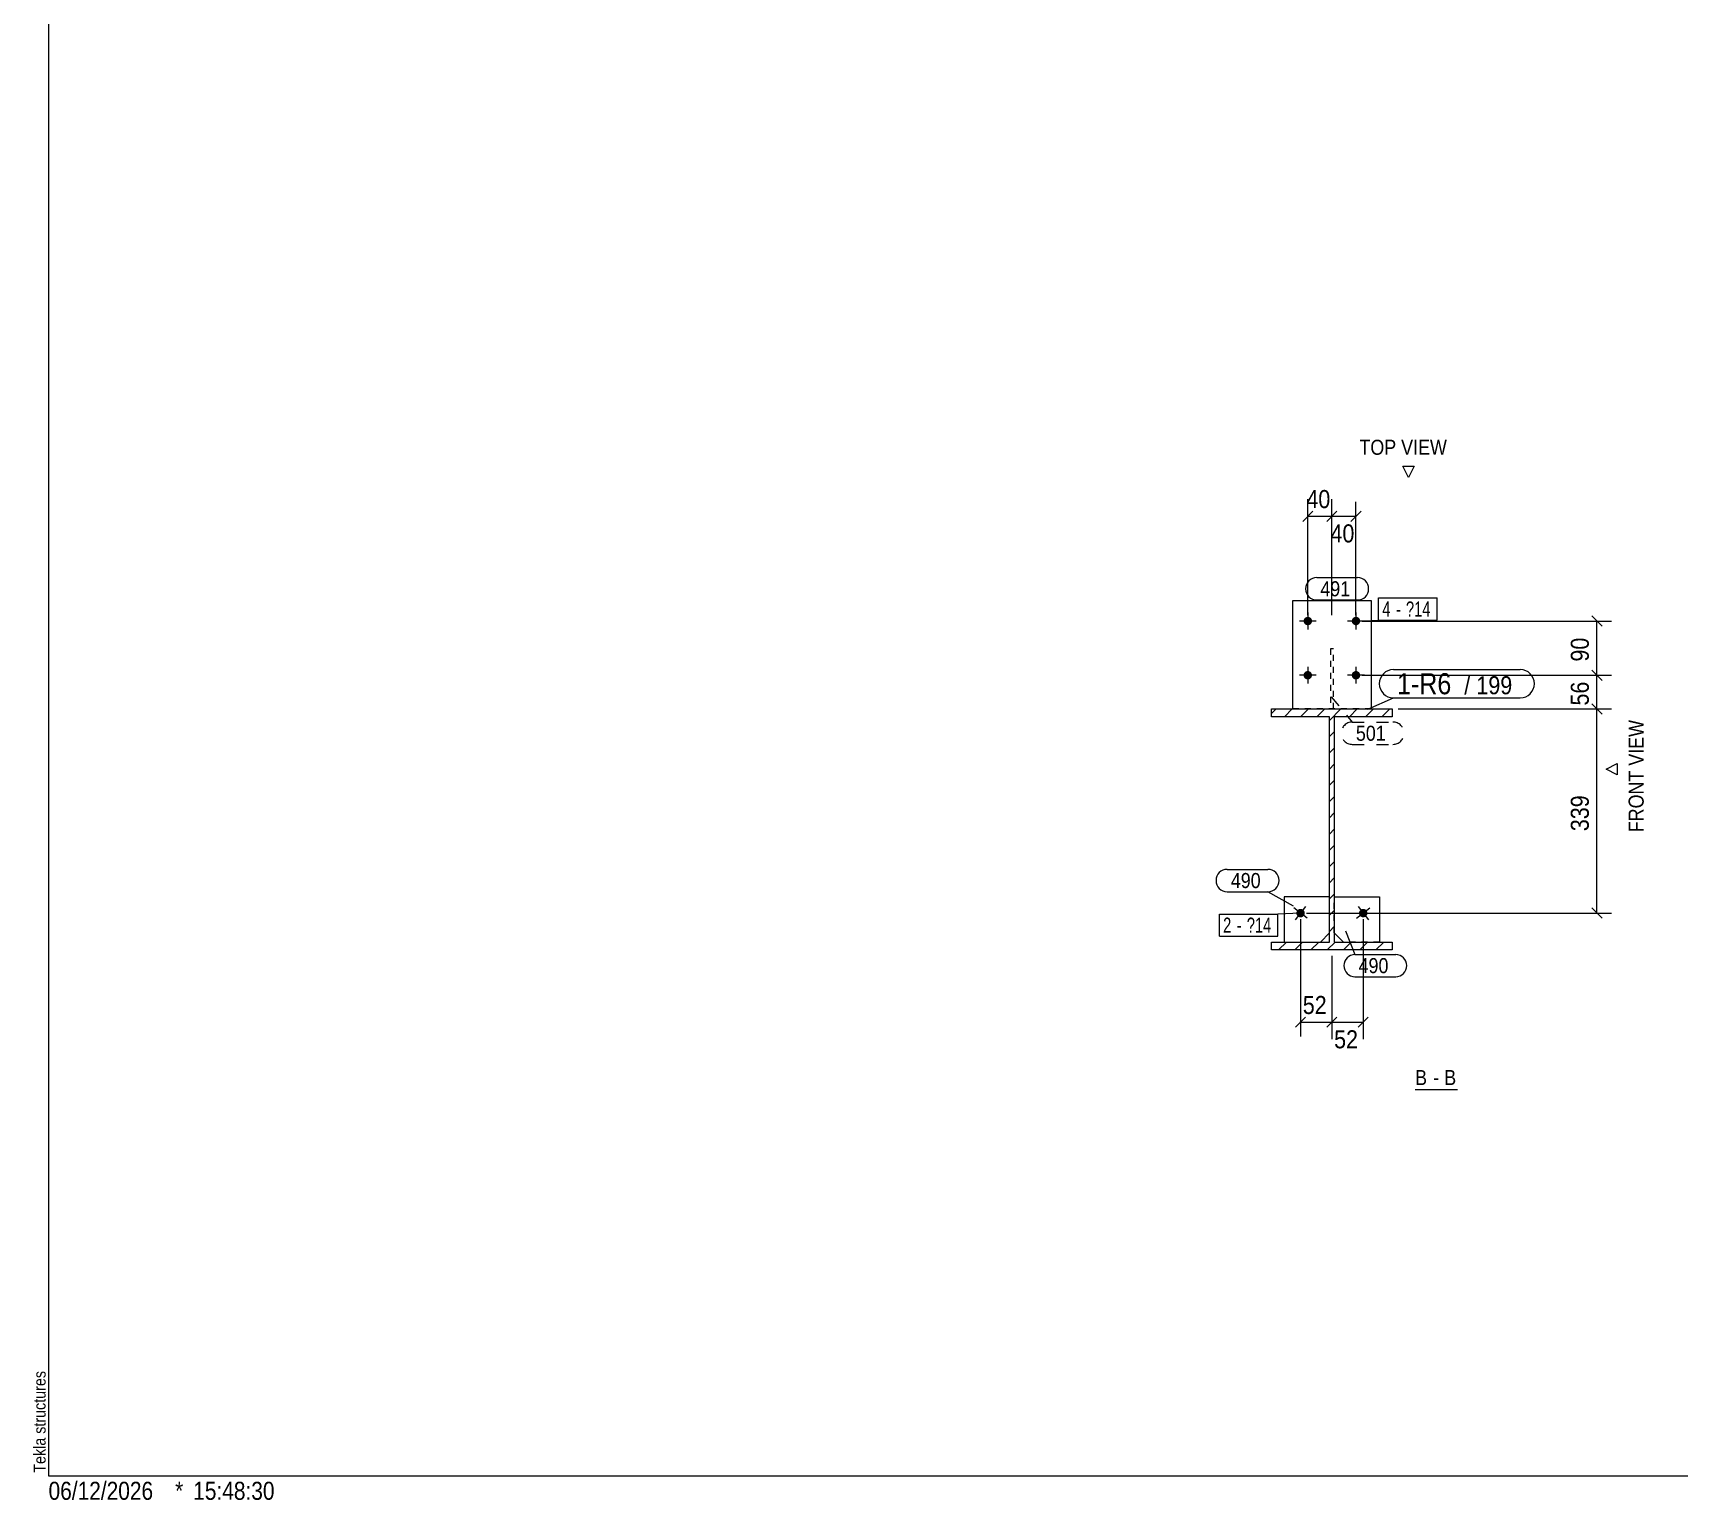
# Model space of a CAD drawing. Header units: millimetres. Extents: x 2 to 1174, y 1 to 825.
# Drawn here: x 2.4 to 275.6, y 1 to 244.6 of the extents above; entities that cross this region are included whole.
import ezdxf

# ---------------------------------------------------------------- set-up
doc = ezdxf.new("R2010")
doc.units = ezdxf.units.MM
for name, pattern in [('XKITLINE00', [0]), ('XKITLINE01', [4, 1, -1, 1, -1]), ('XKITLINE02', [4, 2, -2])]:
    doc.linetypes.add(name, pattern=pattern)
for name, color, linetype, lineweight in [('Bolt', 3, 'Continuous', 0), ('BoltMark', 7, 'Continuous', 0), ('Dimensions', 7, 'Continuous', 0), ('DrawingSheet', 5, 'Continuous', 0), ('OtherObjectType', 7, 'Continuous', 0), ('Part', 2, 'Continuous', 0), ('PartMark', 7, 'Continuous', 0)]:
    doc.layers.add(name, color=color, linetype=linetype, lineweight=lineweight)
doc.styles.add('ARIAL', font='ARIAL.TTF')
doc.styles.add('ARIAL_NARROW', font='ARIALN.TTF')

# ---------------------------------------------------------------- blocks, each defined once
blk = doc.blocks.new('*A2')
at = {"layer": 'Part', "color": 7, "linetype": 'XKITLINE00', "lineweight": 0}
for p, q in [((208.01, 131.59), (208.74, 132.32)), ((210.13, 131.02), (211.43, 132.32)), ((212.82, 131.02), (214.12, 132.32)), ((215.52, 131.02), (216.82, 132.32)), ((217.61, 130.41), (219.51, 132.32)), ((220.91, 131.02), (222.21, 132.32)), ((223.6, 131.02), (224.9, 132.32)), ((226.3, 131.02), (227.6, 132.32)), ((217.61, 127.72), (218.41, 128.52)), ((217.61, 125.02), (218.41, 125.82)), ((217.61, 122.33), (218.41, 123.13)), ((217.61, 119.64), (218.41, 120.44)), ((217.61, 116.94), (218.41, 117.74)), ((217.61, 114.25), (218.41, 115.05)), ((217.61, 111.55), (218.41, 112.35)), ((217.61, 108.86), (218.41, 109.66)), ((217.61, 106.16), (218.41, 106.96)), ((217.61, 103.47), (218.41, 104.27)), ((217.61, 100.78), (218.41, 101.58)), ((217.61, 98.08), (218.41, 98.88)), ((217.61, 95.39), (218.41, 96.19)), ((209.15, 92.32), (210.45, 93.62)), ((211.84, 92.32), (213.14, 93.62)), ((214.54, 92.32), (215.84, 93.62)), ((217.23, 92.32), (218.53, 93.62)), ((219.92, 92.32), (221.22, 93.62)), ((222.62, 92.32), (223.92, 93.62)), ((225.31, 92.32), (226.61, 93.62))]:
    blk.add_line(p, q, dxfattribs=at)
blk = doc.blocks.new('*A162')
at = {"layer": 'Bolt'}
blk.add_hatch(color=3, dxfattribs=at).paths.add_polyline_path([(212.35, 97.89), (212.32, 97.91), (212.3, 97.93), (212.28, 97.96), (212.26, 97.99), (212.23, 98.01), (212.22, 98.04), (212.2, 98.07), (212.18, 98.1), (212.17, 98.13), (212.15, 98.17), (212.14, 98.2), (212.13, 98.23), (212.12, 98.26), (212.12, 98.3), (212.11, 98.33), (212.11, 98.37), (212.11, 98.4), (212.11, 98.43), (212.11, 98.47), (212.11, 98.5), (212.12, 98.54), (212.12, 98.57), (212.13, 98.6), (212.14, 98.64), (212.15, 98.67), (212.17, 98.7), (212.18, 98.73), (212.2, 98.76), (212.21, 98.79), (212.23, 98.82), (212.25, 98.85), (212.28, 98.87), (212.3, 98.9), (212.32, 98.92), (212.35, 98.95), (212.37, 98.97), (212.4, 98.99), (212.43, 99.01), (212.46, 99.03), (212.49, 99.04), (212.52, 99.06), (212.55, 99.07), (212.59, 99.08), (212.62, 99.09), (212.65, 99.1), (212.69, 99.11), (212.72, 99.11), (212.75, 99.12), (212.79, 99.12), (212.82, 99.12), (212.86, 99.12), (212.89, 99.11), (212.92, 99.11), (212.96, 99.1), (212.99, 99.09), (213.02, 99.08), (213.06, 99.07), (213.09, 99.06), (213.12, 99.04), (213.15, 99.03), (213.18, 99.01), (213.21, 98.99), (213.24, 98.97), (213.26, 98.95), (213.29, 98.93), (213.31, 98.9), (213.34, 98.88), (213.36, 98.85), (213.38, 98.82), (213.4, 98.79), (213.41, 98.76), (213.43, 98.73), (213.45, 98.7), (213.46, 98.67), (213.47, 98.64), (213.48, 98.61), (213.49, 98.57), (213.5, 98.54), (213.5, 98.51), (213.5, 98.47), (213.51, 98.44), (213.51, 98.4), (213.5, 98.37), (213.5, 98.33), (213.5, 98.3), (213.49, 98.27), (213.48, 98.23), (213.47, 98.2), (213.46, 98.17), (213.45, 98.14), (213.43, 98.1), (213.42, 98.07), (213.4, 98.04), (213.38, 98.02), (213.36, 97.99), (213.34, 97.96), (213.31, 97.94), (213.29, 97.91), (213.26, 97.89), (213.24, 97.87), (213.21, 97.85), (213.18, 97.83), (213.15, 97.81), (213.12, 97.79), (213.09, 97.78), (213.06, 97.77), (213.03, 97.75), (212.99, 97.74), (212.96, 97.74), (212.93, 97.73), (212.89, 97.72), (212.86, 97.72), (212.82, 97.72), (212.79, 97.72), (212.76, 97.72), (212.72, 97.72), (212.69, 97.73), (212.65, 97.73), (212.62, 97.74), (212.59, 97.75), (212.56, 97.76), (212.52, 97.78), (212.49, 97.79), (212.46, 97.81), (212.43, 97.83), (212.4, 97.85), (212.38, 97.87)], flags=17)
at = {"layer": 'Bolt', "color": 3, "linetype": 'XKITLINE00', "lineweight": 0}
for p, q in [((213.91, 97.56), (211.7, 99.28)), ((211.95, 97.31), (213.67, 99.52))]:
    blk.add_line(p, q, dxfattribs=at)
blk = doc.blocks.new('*A163')
at = {"layer": 'Bolt'}
blk.add_hatch(color=3, dxfattribs=at).paths.add_polyline_path([(222.8, 98.99), (222.83, 99.01), (222.86, 99.03), (222.89, 99.04), (222.92, 99.06), (222.96, 99.07), (222.99, 99.08), (223.02, 99.09), (223.05, 99.1), (223.09, 99.11), (223.12, 99.11), (223.16, 99.12), (223.19, 99.12), (223.22, 99.12), (223.26, 99.12), (223.29, 99.11), (223.33, 99.11), (223.36, 99.1), (223.39, 99.09), (223.43, 99.08), (223.46, 99.07), (223.49, 99.06), (223.52, 99.04), (223.55, 99.03), (223.58, 99.01), (223.61, 98.99), (223.64, 98.97), (223.66, 98.95), (223.69, 98.92), (223.71, 98.9), (223.74, 98.87), (223.76, 98.85), (223.78, 98.82), (223.8, 98.79), (223.82, 98.76), (223.83, 98.73), (223.85, 98.7), (223.86, 98.67), (223.87, 98.64), (223.88, 98.6), (223.89, 98.57), (223.9, 98.54), (223.9, 98.5), (223.9, 98.47), (223.91, 98.43), (223.91, 98.4), (223.9, 98.37), (223.9, 98.33), (223.9, 98.3), (223.89, 98.26), (223.88, 98.23), (223.87, 98.2), (223.86, 98.17), (223.85, 98.13), (223.83, 98.1), (223.81, 98.07), (223.8, 98.04), (223.78, 98.01), (223.76, 97.99), (223.74, 97.96), (223.71, 97.93), (223.69, 97.91), (223.66, 97.89), (223.64, 97.87), (223.61, 97.85), (223.58, 97.83), (223.55, 97.81), (223.52, 97.79), (223.49, 97.78), (223.46, 97.76), (223.42, 97.75), (223.39, 97.74), (223.36, 97.73), (223.32, 97.73), (223.29, 97.72), (223.26, 97.72), (223.22, 97.72), (223.19, 97.72), (223.15, 97.72), (223.12, 97.72), (223.09, 97.73), (223.05, 97.74), (223.02, 97.74), (222.99, 97.75), (222.95, 97.77), (222.92, 97.78), (222.89, 97.79), (222.86, 97.81), (222.83, 97.83), (222.8, 97.85), (222.77, 97.87), (222.75, 97.89), (222.72, 97.91), (222.7, 97.94), (222.68, 97.96), (222.65, 97.99), (222.63, 98.02), (222.61, 98.04), (222.6, 98.07), (222.58, 98.1), (222.57, 98.14), (222.55, 98.17), (222.54, 98.2), (222.53, 98.23), (222.52, 98.27), (222.52, 98.3), (222.51, 98.33), (222.51, 98.37), (222.51, 98.4), (222.51, 98.44), (222.51, 98.47), (222.51, 98.51), (222.52, 98.54), (222.52, 98.57), (222.53, 98.61), (222.54, 98.64), (222.55, 98.67), (222.57, 98.7), (222.58, 98.73), (222.6, 98.76), (222.62, 98.79), (222.63, 98.82), (222.66, 98.85), (222.68, 98.88), (222.7, 98.9), (222.72, 98.93), (222.75, 98.95), (222.78, 98.97)], flags=17)
at = {"layer": 'Bolt', "color": 3, "linetype": 'XKITLINE00', "lineweight": 0}
for p, q in [((222.1, 97.56), (224.31, 99.28)), ((222.35, 99.52), (224.07, 97.31))]:
    blk.add_line(p, q, dxfattribs=at)
blk = doc.blocks.new('*A164')
at = {"layer": 'Bolt'}
for points in [[(214.71, 146.88), (214.7, 146.85), (214.7, 146.82), (214.69, 146.78), (214.69, 146.75), (214.68, 146.72), (214.67, 146.68), (214.65, 146.65), (214.64, 146.62), (214.62, 146.59), (214.61, 146.56), (214.59, 146.53), (214.57, 146.5), (214.55, 146.47), (214.53, 146.45), (214.5, 146.42), (214.48, 146.4), (214.45, 146.38), (214.42, 146.36), (214.4, 146.34), (214.37, 146.32), (214.34, 146.3), (214.31, 146.29), (214.27, 146.27), (214.24, 146.26), (214.21, 146.25), (214.18, 146.24), (214.14, 146.23), (214.11, 146.23), (214.07, 146.22), (214.04, 146.22), (214.01, 146.22), (213.97, 146.22), (213.94, 146.22), (213.9, 146.23), (213.87, 146.23), (213.84, 146.24), (213.8, 146.25), (213.77, 146.26), (213.74, 146.27), (213.71, 146.29), (213.68, 146.3), (213.65, 146.32), (213.62, 146.34), (213.59, 146.36), (213.56, 146.38), (213.54, 146.4), (213.51, 146.42), (213.49, 146.45), (213.47, 146.47), (213.44, 146.5), (213.42, 146.53), (213.41, 146.56), (213.39, 146.59), (213.37, 146.62), (213.36, 146.65), (213.35, 146.68), (213.34, 146.72), (213.33, 146.75), (213.32, 146.78), (213.31, 146.82), (213.31, 146.85), (213.31, 146.88), (213.31, 146.92), (213.31, 146.95), (213.31, 146.99), (213.31, 147.02), (213.32, 147.05), (213.33, 147.09), (213.34, 147.12), (213.35, 147.15), (213.36, 147.19), (213.37, 147.22), (213.39, 147.25), (213.41, 147.28), (213.42, 147.31), (213.44, 147.34), (213.47, 147.36), (213.49, 147.39), (213.51, 147.41), (213.54, 147.44), (213.56, 147.46), (213.59, 147.48), (213.62, 147.5), (213.65, 147.52), (213.68, 147.54), (213.71, 147.55), (213.74, 147.56), (213.77, 147.58), (213.8, 147.59), (213.84, 147.6), (213.87, 147.6), (213.9, 147.61), (213.94, 147.61), (213.97, 147.62), (214.01, 147.62), (214.04, 147.62), (214.07, 147.61), (214.11, 147.61), (214.14, 147.6), (214.18, 147.6), (214.21, 147.59), (214.24, 147.58), (214.27, 147.56), (214.31, 147.55), (214.34, 147.54), (214.37, 147.52), (214.4, 147.5), (214.42, 147.48), (214.45, 147.46), (214.48, 147.44), (214.5, 147.41), (214.53, 147.39), (214.55, 147.36), (214.57, 147.34), (214.59, 147.31), (214.61, 147.28), (214.62, 147.25), (214.64, 147.22), (214.65, 147.19), (214.67, 147.15), (214.68, 147.12), (214.69, 147.09), (214.69, 147.05), (214.7, 147.02), (214.7, 146.99), (214.71, 146.95), (214.71, 146.92)], [(222.71, 146.88), (222.7, 146.85), (222.7, 146.82), (222.69, 146.78), (222.69, 146.75), (222.68, 146.72), (222.67, 146.68), (222.65, 146.65), (222.64, 146.62), (222.62, 146.59), (222.61, 146.56), (222.59, 146.53), (222.57, 146.5), (222.55, 146.47), (222.53, 146.45), (222.5, 146.42), (222.48, 146.4), (222.45, 146.38), (222.42, 146.36), (222.4, 146.34), (222.37, 146.32), (222.34, 146.3), (222.31, 146.29), (222.27, 146.27), (222.24, 146.26), (222.21, 146.25), (222.18, 146.24), (222.14, 146.23), (222.11, 146.23), (222.07, 146.22), (222.04, 146.22), (222.01, 146.22), (221.97, 146.22), (221.94, 146.22), (221.9, 146.23), (221.87, 146.23), (221.84, 146.24), (221.8, 146.25), (221.77, 146.26), (221.74, 146.27), (221.71, 146.29), (221.68, 146.3), (221.65, 146.32), (221.62, 146.34), (221.59, 146.36), (221.56, 146.38), (221.54, 146.4), (221.51, 146.42), (221.49, 146.45), (221.47, 146.47), (221.44, 146.5), (221.42, 146.53), (221.41, 146.56), (221.39, 146.59), (221.37, 146.62), (221.36, 146.65), (221.35, 146.68), (221.34, 146.72), (221.33, 146.75), (221.32, 146.78), (221.31, 146.82), (221.31, 146.85), (221.31, 146.88), (221.31, 146.92), (221.31, 146.95), (221.31, 146.99), (221.31, 147.02), (221.32, 147.05), (221.33, 147.09), (221.34, 147.12), (221.35, 147.15), (221.36, 147.19), (221.37, 147.22), (221.39, 147.25), (221.41, 147.28), (221.42, 147.31), (221.44, 147.34), (221.47, 147.36), (221.49, 147.39), (221.51, 147.41), (221.54, 147.44), (221.56, 147.46), (221.59, 147.48), (221.62, 147.5), (221.65, 147.52), (221.68, 147.54), (221.71, 147.55), (221.74, 147.56), (221.77, 147.58), (221.8, 147.59), (221.84, 147.6), (221.87, 147.6), (221.9, 147.61), (221.94, 147.61), (221.97, 147.62), (222.01, 147.62), (222.04, 147.62), (222.07, 147.61), (222.11, 147.61), (222.14, 147.6), (222.18, 147.6), (222.21, 147.59), (222.24, 147.58), (222.27, 147.56), (222.31, 147.55), (222.34, 147.54), (222.37, 147.52), (222.4, 147.5), (222.42, 147.48), (222.45, 147.46), (222.48, 147.44), (222.5, 147.41), (222.53, 147.39), (222.55, 147.36), (222.57, 147.34), (222.59, 147.31), (222.61, 147.28), (222.62, 147.25), (222.64, 147.22), (222.65, 147.19), (222.67, 147.15), (222.68, 147.12), (222.69, 147.09), (222.69, 147.05), (222.7, 147.02), (222.7, 146.99), (222.71, 146.95), (222.71, 146.92)], [(214.71, 137.88), (214.7, 137.85), (214.7, 137.82), (214.69, 137.78), (214.69, 137.75), (214.68, 137.72), (214.67, 137.68), (214.65, 137.65), (214.64, 137.62), (214.62, 137.59), (214.61, 137.56), (214.59, 137.53), (214.57, 137.5), (214.55, 137.47), (214.53, 137.45), (214.5, 137.42), (214.48, 137.4), (214.45, 137.38), (214.42, 137.36), (214.4, 137.34), (214.37, 137.32), (214.34, 137.3), (214.31, 137.29), (214.27, 137.27), (214.24, 137.26), (214.21, 137.25), (214.18, 137.24), (214.14, 137.23), (214.11, 137.23), (214.07, 137.22), (214.04, 137.22), (214.01, 137.22), (213.97, 137.22), (213.94, 137.22), (213.9, 137.23), (213.87, 137.23), (213.84, 137.24), (213.8, 137.25), (213.77, 137.26), (213.74, 137.27), (213.71, 137.29), (213.68, 137.3), (213.65, 137.32), (213.62, 137.34), (213.59, 137.36), (213.56, 137.38), (213.54, 137.4), (213.51, 137.42), (213.49, 137.45), (213.47, 137.47), (213.44, 137.5), (213.42, 137.53), (213.41, 137.56), (213.39, 137.59), (213.37, 137.62), (213.36, 137.65), (213.35, 137.68), (213.34, 137.72), (213.33, 137.75), (213.32, 137.78), (213.31, 137.82), (213.31, 137.85), (213.31, 137.88), (213.31, 137.92), (213.31, 137.95), (213.31, 137.99), (213.31, 138.02), (213.32, 138.05), (213.33, 138.09), (213.34, 138.12), (213.35, 138.15), (213.36, 138.19), (213.37, 138.22), (213.39, 138.25), (213.41, 138.28), (213.42, 138.31), (213.44, 138.34), (213.47, 138.36), (213.49, 138.39), (213.51, 138.41), (213.54, 138.44), (213.56, 138.46), (213.59, 138.48), (213.62, 138.5), (213.65, 138.52), (213.68, 138.54), (213.71, 138.55), (213.74, 138.56), (213.77, 138.58), (213.8, 138.59), (213.84, 138.6), (213.87, 138.6), (213.9, 138.61), (213.94, 138.61), (213.97, 138.62), (214.01, 138.62), (214.04, 138.62), (214.07, 138.61), (214.11, 138.61), (214.14, 138.6), (214.18, 138.6), (214.21, 138.59), (214.24, 138.58), (214.27, 138.56), (214.31, 138.55), (214.34, 138.54), (214.37, 138.52), (214.4, 138.5), (214.42, 138.48), (214.45, 138.46), (214.48, 138.44), (214.5, 138.41), (214.53, 138.39), (214.55, 138.36), (214.57, 138.34), (214.59, 138.31), (214.61, 138.28), (214.62, 138.25), (214.64, 138.22), (214.65, 138.19), (214.67, 138.15), (214.68, 138.12), (214.69, 138.09), (214.69, 138.05), (214.7, 138.02), (214.7, 137.99), (214.71, 137.95), (214.71, 137.92)], [(222.71, 137.88), (222.7, 137.85), (222.7, 137.82), (222.69, 137.78), (222.69, 137.75), (222.68, 137.72), (222.67, 137.68), (222.65, 137.65), (222.64, 137.62), (222.62, 137.59), (222.61, 137.56), (222.59, 137.53), (222.57, 137.5), (222.55, 137.47), (222.53, 137.45), (222.5, 137.42), (222.48, 137.4), (222.45, 137.38), (222.42, 137.36), (222.4, 137.34), (222.37, 137.32), (222.34, 137.3), (222.31, 137.29), (222.27, 137.27), (222.24, 137.26), (222.21, 137.25), (222.18, 137.24), (222.14, 137.23), (222.11, 137.23), (222.07, 137.22), (222.04, 137.22), (222.01, 137.22), (221.97, 137.22), (221.94, 137.22), (221.9, 137.23), (221.87, 137.23), (221.84, 137.24), (221.8, 137.25), (221.77, 137.26), (221.74, 137.27), (221.71, 137.29), (221.68, 137.3), (221.65, 137.32), (221.62, 137.34), (221.59, 137.36), (221.56, 137.38), (221.54, 137.4), (221.51, 137.42), (221.49, 137.45), (221.47, 137.47), (221.44, 137.5), (221.42, 137.53), (221.41, 137.56), (221.39, 137.59), (221.37, 137.62), (221.36, 137.65), (221.35, 137.68), (221.34, 137.72), (221.33, 137.75), (221.32, 137.78), (221.31, 137.82), (221.31, 137.85), (221.31, 137.88), (221.31, 137.92), (221.31, 137.95), (221.31, 137.99), (221.31, 138.02), (221.32, 138.05), (221.33, 138.09), (221.34, 138.12), (221.35, 138.15), (221.36, 138.19), (221.37, 138.22), (221.39, 138.25), (221.41, 138.28), (221.42, 138.31), (221.44, 138.34), (221.47, 138.36), (221.49, 138.39), (221.51, 138.41), (221.54, 138.44), (221.56, 138.46), (221.59, 138.48), (221.62, 138.5), (221.65, 138.52), (221.68, 138.54), (221.71, 138.55), (221.74, 138.56), (221.77, 138.58), (221.8, 138.59), (221.84, 138.6), (221.87, 138.6), (221.9, 138.61), (221.94, 138.61), (221.97, 138.62), (222.01, 138.62), (222.04, 138.62), (222.07, 138.61), (222.11, 138.61), (222.14, 138.6), (222.18, 138.6), (222.21, 138.59), (222.24, 138.58), (222.27, 138.56), (222.31, 138.55), (222.34, 138.54), (222.37, 138.52), (222.4, 138.5), (222.42, 138.48), (222.45, 138.46), (222.48, 138.44), (222.5, 138.41), (222.53, 138.39), (222.55, 138.36), (222.57, 138.34), (222.59, 138.31), (222.61, 138.28), (222.62, 138.25), (222.64, 138.22), (222.65, 138.19), (222.67, 138.15), (222.68, 138.12), (222.69, 138.09), (222.69, 138.05), (222.7, 138.02), (222.7, 137.99), (222.71, 137.95), (222.71, 137.92)]]:
    blk.add_hatch(color=3, dxfattribs=at).paths.add_polyline_path(points, flags=17)
at = {"layer": 'Bolt', "color": 3, "linetype": 'XKITLINE00', "lineweight": 0}
for p, q in [((214.01, 148.32), (214.01, 145.52)), ((222.01, 148.32), (222.01, 145.52)), ((215.41, 146.92), (212.61, 146.92)), ((223.41, 146.92), (220.61, 146.92)), ((215.41, 137.92), (212.61, 137.92)), ((214.01, 139.32), (214.01, 136.52)), ((223.41, 137.92), (220.61, 137.92)), ((222.01, 139.32), (222.01, 136.52))]:
    blk.add_line(p, q, dxfattribs=at)
blk = doc.blocks.new('*A165')
at = {"layer": 'Part', "color": 2, "linetype": 'XKITLINE00', "lineweight": 0}
for p, q in [((208.01, 131.02), (208.01, 132.32)), ((208.01, 132.32), (228.01, 132.32)), ((228.01, 132.32), (228.01, 131.02)), ((217.61, 131.02), (208.01, 131.02)), ((217.61, 93.62), (217.61, 131.02)), ((228.01, 131.02), (218.41, 131.02)), ((218.41, 131.02), (218.41, 93.62)), ((208.01, 92.32), (208.01, 93.62)), ((208.01, 93.62), (217.61, 93.62)), ((218.41, 93.62), (228.01, 93.62)), ((228.01, 93.62), (228.01, 92.32)), ((228.01, 92.32), (208.01, 92.32))]:
    blk.add_line(p, q, dxfattribs=at)
blk = doc.blocks.new('*A166')
at = {"layer": 'Part', "color": 2, "linetype": 'XKITLINE00', "lineweight": 0}
for p, q in [((217.61, 101.12), (210.11, 101.12)), ((210.11, 101.12), (210.11, 93.62)), ((216.11, 93.62), (217.61, 95.12))]:
    blk.add_line(p, q, dxfattribs=at)
at = {"layer": 'Part', "color": 7, "linetype": 'XKITLINE01', "lineweight": 0}
for p, q in [((217.61, 95.12), (217.61, 101.12)), ((210.11, 93.62), (216.11, 93.62))]:
    blk.add_line(p, q, dxfattribs=at)
blk = doc.blocks.new('*A167')
at = {"layer": 'Part', "color": 2, "linetype": 'XKITLINE00', "lineweight": 0}
for p, q in [((218.41, 101.12), (225.91, 101.12)), ((225.91, 101.12), (225.91, 93.62)), ((219.91, 93.62), (218.41, 95.12))]:
    blk.add_line(p, q, dxfattribs=at)
at = {"layer": 'Part', "color": 7, "linetype": 'XKITLINE01', "lineweight": 0}
for p, q in [((218.41, 95.12), (218.41, 101.12)), ((225.91, 93.62), (219.91, 93.62))]:
    blk.add_line(p, q, dxfattribs=at)
blk = doc.blocks.new('*A168')
at = {"layer": 'Part', "color": 7, "linetype": 'XKITLINE01', "lineweight": 0}
for p, q in [((218.26, 142.32), (217.76, 142.32)), ((217.76, 142.32), (217.76, 132.32)), ((218.26, 132.32), (218.26, 142.32)), ((217.76, 132.32), (218.26, 132.32))]:
    blk.add_line(p, q, dxfattribs=at)
blk = doc.blocks.new('*A169')
at = {"layer": 'Part', "color": 2, "linetype": 'XKITLINE00', "lineweight": 0}
for p, q in [((211.51, 132.32), (211.51, 150.32)), ((211.51, 150.32), (224.51, 150.32)), ((224.51, 150.32), (224.51, 132.32))]:
    blk.add_line(p, q, dxfattribs=at)
at = {"layer": 'Part', "color": 7, "linetype": 'XKITLINE01', "lineweight": 0}
blk.add_line((224.51, 132.32), (211.51, 132.32), dxfattribs=at)
blk = doc.blocks.new('*A187')
at = {"layer": 'DrawingSheet', "color": 5, "linetype": 'XKITLINE00', "lineweight": 0}
for p, q in [((5, 825), (5, 5)), ((5, 5), (1174, 5))]:
    blk.add_line(p, q, dxfattribs=at)
at = {"layer": 'DrawingSheet', "color": 5, "style": 'ARIAL', "width": 0.85}
blk.add_text('Tekla structures', height=2, rotation=90, dxfattribs=at).set_placement((4.5, 5.5))
blk = doc.blocks.new('*A194')
at = {"layer": 'OtherObjectType', "color": 7, "style": 'ARIAL_NARROW', "width": 1.008832}
for s, p in [('06/12/2026', (4.99, 1)), ('*', (26, 1)), ('15:48:30', (29, 1))]:
    blk.add_text(s, height=3, dxfattribs=at).set_placement(p)
blk = doc.blocks.new('*A381')
at = {"layer": 'Dimensions', "color": 7, "linetype": 'XKITLINE00', "lineweight": 0}
for p, q in [((229.01, 132.32), (264.41, 132.32)), ((261.16, 133.17), (262.85, 131.47)), ((262.01, 98.42), (262.01, 132.32)), ((213.81, 98.42), (264.41, 98.42)), ((261.16, 99.27), (262.85, 97.57))]:
    blk.add_line(p, q, dxfattribs=at)
at = {"layer": 'Dimensions', "color": 3}
for p in [(262.01, 132.32), (262.01, 98.42)]:
    blk.add_point(p, dxfattribs=at)
at = {"layer": 'Dimensions', "color": 3, "style": 'ARIAL', "width": 0.85}
blk.add_text('339', height=3, rotation=90.0002, dxfattribs=at).set_placement((260.66, 112.03))
blk = doc.blocks.new('*A382')
at = {"layer": 'Dimensions', "color": 7, "linetype": 'XKITLINE00', "lineweight": 0}
for p, q in [((223.01, 137.92), (264.41, 137.92)), ((261.16, 138.77), (262.85, 137.07)), ((262.01, 132.32), (262.01, 137.92)), ((229.01, 132.32), (264.41, 132.32)), ((261.16, 133.17), (262.85, 131.47))]:
    blk.add_line(p, q, dxfattribs=at)
at = {"layer": 'Dimensions', "color": 3}
for p in [(262.01, 137.92), (262.01, 132.32)]:
    blk.add_point(p, dxfattribs=at)
at = {"layer": 'Dimensions', "color": 3, "style": 'ARIAL', "width": 0.85}
blk.add_text('56', height=3, rotation=90.0002, dxfattribs=at).set_placement((260.66, 132.89))
blk = doc.blocks.new('*A383')
at = {"layer": 'Dimensions', "color": 7, "linetype": 'XKITLINE00', "lineweight": 0}
for p, q in [((261.16, 147.77), (262.85, 146.07)), ((223.01, 146.92), (264.41, 146.92)), ((262.01, 137.92), (262.01, 146.92)), ((223.01, 137.92), (264.41, 137.92)), ((261.16, 138.77), (262.85, 137.07))]:
    blk.add_line(p, q, dxfattribs=at)
at = {"layer": 'Dimensions', "color": 3}
for p in [(262.01, 146.92), (262.01, 137.92)]:
    blk.add_point(p, dxfattribs=at)
at = {"layer": 'Dimensions', "color": 3, "style": 'ARIAL', "width": 0.85}
blk.add_text('90', height=3, rotation=90.0002, dxfattribs=at).set_placement((260.66, 140.19))
blk = doc.blocks.new('*A384')
at = {"layer": 'Dimensions', "color": 7, "linetype": 'XKITLINE00', "lineweight": 0}
for p, q in [((212.81, 97.42), (212.81, 77.92)), ((218.01, 91.32), (218.01, 77.92)), ((213.65, 81.17), (211.96, 79.47)), ((212.81, 80.32), (218.01, 80.32)), ((218.85, 81.17), (217.16, 79.47))]:
    blk.add_line(p, q, dxfattribs=at)
at = {"layer": 'Dimensions', "color": 3}
for p in [(212.81, 80.32), (218.01, 80.32)]:
    blk.add_point(p, dxfattribs=at)
at = {"layer": 'Dimensions', "color": 3, "style": 'ARIAL', "width": 0.85}
blk.add_text('52', height=3, dxfattribs=at).set_placement((213.18, 81.67))
blk = doc.blocks.new('*A385')
at = {"layer": 'Dimensions', "color": 7, "linetype": 'XKITLINE00', "lineweight": 0}
for p, q in [((223.21, 97.42), (223.21, 77.47)), ((218.01, 91.32), (218.01, 77.47)), ((218.85, 81.17), (217.16, 79.47)), ((218.01, 80.32), (223.21, 80.32)), ((224.05, 81.17), (222.36, 79.47))]:
    blk.add_line(p, q, dxfattribs=at)
at = {"layer": 'Dimensions', "color": 3}
for p in [(218.01, 80.32), (223.21, 80.32)]:
    blk.add_point(p, dxfattribs=at)
at = {"layer": 'Dimensions', "color": 3, "style": 'ARIAL', "width": 0.85}
blk.add_text('52', height=3, dxfattribs=at).set_placement((218.38, 75.97))
blk = doc.blocks.new('*A386')
at = {"layer": 'Dimensions', "color": 7, "linetype": 'XKITLINE00', "lineweight": 0}
for p, q in [((214.01, 147.92), (214.01, 167.17)), ((218.01, 147.92), (218.01, 167.17)), ((214.85, 165.17), (213.16, 163.47)), ((214.01, 164.32), (218.01, 164.32)), ((218.85, 165.17), (217.16, 163.47))]:
    blk.add_line(p, q, dxfattribs=at)
at = {"layer": 'Dimensions', "color": 3}
for p in [(214.01, 164.32), (218.01, 164.32)]:
    blk.add_point(p, dxfattribs=at)
at = {"layer": 'Dimensions', "color": 3, "style": 'ARIAL', "width": 0.85}
blk.add_text('40', height=3, dxfattribs=at).set_placement((213.78, 165.67))
blk = doc.blocks.new('*A387')
at = {"layer": 'Dimensions', "color": 7, "linetype": 'XKITLINE00', "lineweight": 0}
for p, q in [((218.01, 147.92), (218.01, 166.72)), ((222.01, 147.92), (222.01, 166.72)), ((218.85, 165.17), (217.16, 163.47)), ((218.01, 164.32), (222.01, 164.32)), ((222.85, 165.17), (221.16, 163.47))]:
    blk.add_line(p, q, dxfattribs=at)
at = {"layer": 'Dimensions', "color": 3}
for p in [(218.01, 164.32), (222.01, 164.32)]:
    blk.add_point(p, dxfattribs=at)
at = {"layer": 'Dimensions', "color": 3, "style": 'ARIAL', "width": 0.85}
blk.add_text('40', height=3, dxfattribs=at).set_placement((217.78, 159.97))
blk = doc.blocks.new('*A388')
at = {"layer": 'BoltMark', "color": 7, "linetype": 'XKITLINE00', "lineweight": 0}
for p, q in [((212.81, 98.42), (209.04, 98.27)), ((199.35, 98.27), (209.04, 98.27)), ((199.35, 94.57), (199.35, 98.27)), ((209.04, 94.57), (209.04, 98.27)), ((199.35, 94.57), (209.04, 94.57))]:
    blk.add_line(p, q, dxfattribs=at)
at = {"layer": 'BoltMark', "color": 3, "style": 'ARIAL_NARROW', "width": 0.85}
for s, p in [('2', (199.95, 95.17)), ('-', (202.22, 95.17)), ('?14', (203.88, 95.17))]:
    blk.add_text(s, height=2.5, dxfattribs=at).set_placement(p)
blk = doc.blocks.new('*A389')
at = {"layer": 'BoltMark', "color": 7, "linetype": 'XKITLINE00', "lineweight": 0}
for p, q in [((225.77, 150.77), (235.46, 150.77)), ((225.77, 147.07), (225.77, 150.77)), ((235.46, 147.07), (235.46, 150.77)), ((222.01, 146.92), (225.77, 147.07)), ((225.77, 147.07), (235.46, 147.07))]:
    blk.add_line(p, q, dxfattribs=at)
at = {"layer": 'BoltMark', "color": 3, "style": 'ARIAL_NARROW', "width": 0.85}
for s, p in [('4', (226.37, 147.67)), ('-', (228.64, 147.67)), ('?14', (230.3, 147.67))]:
    blk.add_text(s, height=2.5, dxfattribs=at).set_placement(p)
blk = doc.blocks.new('*A390')
at = {"layer": 'PartMark', "color": 7, "linetype": 'XKITLINE00', "lineweight": 0}
for p, q in [((215.49, 154.12), (222.26, 154.12)), ((215.49, 150.42), (222.26, 150.42))]:
    blk.add_line(p, q, dxfattribs=at)
for centre, start, end in [((215.49, 152.27), 90, 270), ((222.26, 152.27), 270, 90)]:
    blk.add_arc(centre, 1.85, start, end, dxfattribs=at)
at = {"layer": 'PartMark', "color": 3, "style": 'ARIAL', "width": 0.85}
blk.add_text('491', height=2.5, dxfattribs=at).set_placement((216.09, 151.02))
blk = doc.blocks.new('*A391')
at = {"layer": 'PartMark', "color": 7, "linetype": 'XKITLINE02', "lineweight": 0}
for p, q in [((217.89, 134.35), (221.39, 130.14)), ((221.39, 130.14), (228.15, 130.14)), ((221.39, 126.44), (228.15, 126.44))]:
    blk.add_line(p, q, dxfattribs=at)
for centre, start, end in [((221.39, 128.29), 90, 270), ((228.15, 128.29), 270, 90)]:
    blk.add_arc(centre, 1.85, start, end, dxfattribs=at)
at = {"layer": 'PartMark', "color": 3, "style": 'ARIAL', "width": 0.85}
blk.add_text('501', height=2.5, dxfattribs=at).set_placement((221.99, 127.04))
blk = doc.blocks.new('*A392')
at = {"layer": 'PartMark', "color": 7, "linetype": 'XKITLINE00', "lineweight": 0}
for p, q in [((220.29, 95.5), (221.84, 91.55)), ((221.84, 91.55), (228.6, 91.55)), ((221.84, 87.85), (228.6, 87.85))]:
    blk.add_line(p, q, dxfattribs=at)
for centre, start, end in [((221.84, 89.7), 90, 270), ((228.6, 89.7), 270, 90)]:
    blk.add_arc(centre, 1.85, start, end, dxfattribs=at)
at = {"layer": 'PartMark', "color": 3, "style": 'ARIAL', "width": 0.85}
blk.add_text('490', height=2.5, dxfattribs=at).set_placement((222.44, 88.45))
blk = doc.blocks.new('*A393')
at = {"layer": 'PartMark', "color": 7, "linetype": 'XKITLINE00', "lineweight": 0}
for p, q in [((200.63, 105.68), (207.39, 105.68)), ((200.63, 101.98), (207.39, 101.98)), ((211.64, 99.59), (207.39, 101.98))]:
    blk.add_line(p, q, dxfattribs=at)
for centre, start, end in [((200.63, 103.83), 90, 270), ((207.39, 103.83), 270, 90)]:
    blk.add_arc(centre, 1.85, start, end, dxfattribs=at)
at = {"layer": 'PartMark', "color": 3, "style": 'ARIAL', "width": 0.85}
blk.add_text('490', height=2.5, dxfattribs=at).set_placement((201.23, 102.58))
blk = doc.blocks.new('*A394')
at = {"layer": 'PartMark', "color": 7, "linetype": 'XKITLINE00', "lineweight": 0}
for p, q in [((228.22, 138.86), (249.27, 138.86)), ((223.98, 132.27), (228.22, 134.16)), ((228.22, 134.16), (249.27, 134.16))]:
    blk.add_line(p, q, dxfattribs=at)
for centre, start, end in [((228.22, 136.51), 90, 270), ((249.27, 136.51), 270, 90)]:
    blk.add_arc(centre, 2.35, start, end, dxfattribs=at)
at = {"layer": 'PartMark', "color": 1, "style": 'ARIAL', "width": 0.85}
blk.add_text('1-R6', height=3.5, dxfattribs=at).set_placement((228.82, 134.76))
at = {"layer": 'PartMark', "color": 3, "style": 'ARIAL', "width": 0.85}
for s, p in [('/', (239.99, 134.76)), ('199', (242, 134.76))]:
    blk.add_text(s, height=3, dxfattribs=at).set_placement(p)
blk = doc.blocks.new('*A395')
at = {"layer": 'OtherObjectType', "color": 7, "linetype": 'XKITLINE00', "lineweight": 0}
for p, q in [((230.73, 170.77), (229.79, 172.64)), ((229.79, 172.64), (231.67, 172.64)), ((231.67, 172.64), (230.73, 170.77)), ((230.73, 170.77), (230.73, 170.77)), ((263.51, 122.32), (265.38, 123.26)), ((265.38, 123.26), (265.38, 121.38)), ((265.38, 121.38), (263.51, 122.32)), ((263.51, 122.32), (263.51, 122.32)), ((231.82, 69.12), (238.88, 69.12))]:
    blk.add_line(p, q, dxfattribs=at)
at = {"layer": 'OtherObjectType', "color": 7, "style": 'ARIAL', "width": 0.85}
for s, p in [('TOP VIEW', (222.58, 174.52)), ('B', (231.82, 69.87)), ('B', (236.66, 69.87)), ('-', (234.8, 69.87))]:
    blk.add_text(s, height=2.5, dxfattribs=at).set_placement(p)
blk.add_text('FRONT VIEW', height=2.5, rotation=90, dxfattribs=at).set_placement((269.76, 111.85))

msp = doc.modelspace()

# ---------------------------------------------------------------- block references
at = {"lineweight": 0}
for name in ['*A187', '*A386', '*A387', '*A390', '*A169', '*A389', '*A164', '*A383', '*A168', '*A382', '*A394', '*A391', '*A2', '*A165', '*A381', '*A393', '*A166', '*A167', '*A388', '*A162', '*A163', '*A384', '*A385', '*A392', '*A194']:
    msp.add_blockref(name, (0, 0), dxfattribs=at)
at = {"layer": 'OtherObjectType', "lineweight": 0}
msp.add_blockref('*A395', (0, 0), dxfattribs=at)

doc.saveas('drawing.dxf')
